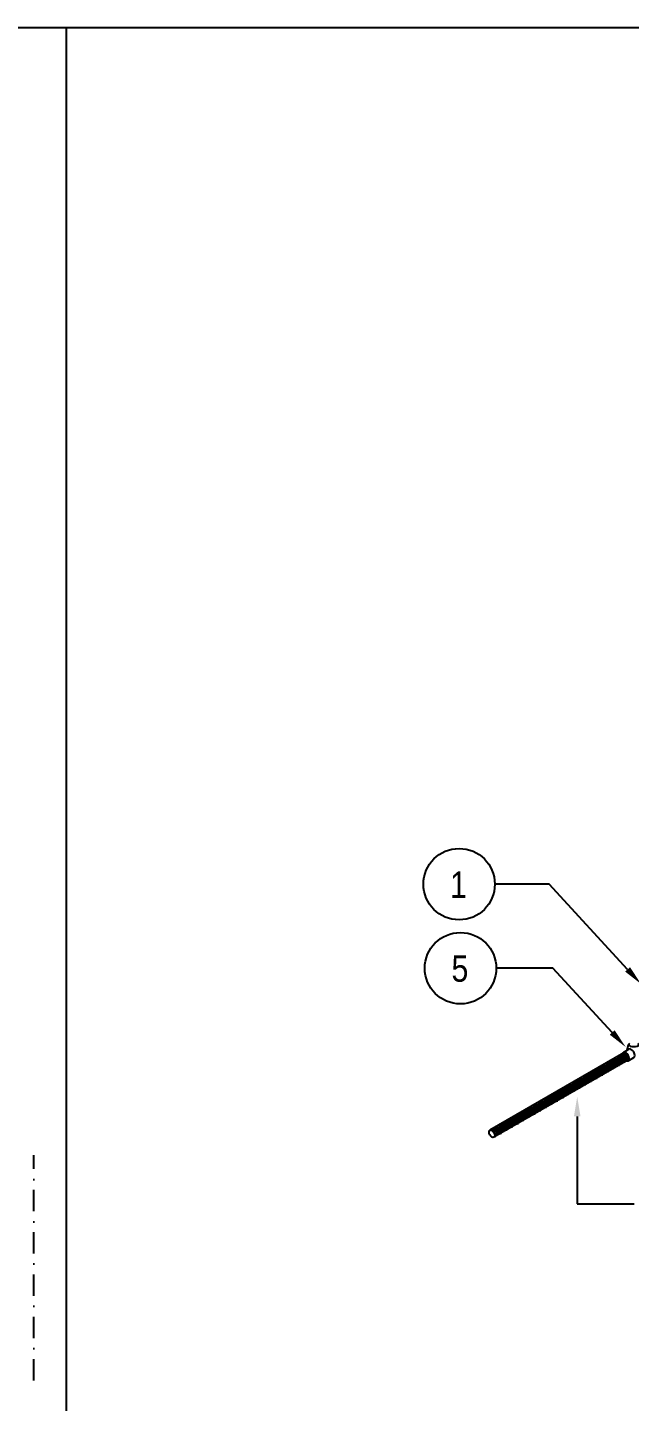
# Model space of a CAD drawing. Header units: millimetres. Extents: x 73539 to 164333, y 19300 to 40000.
# Drawn here: x 113170 to 118856, y 27009 to 40000 of the extents above; entities that cross this region are included whole.
import ezdxf
from ezdxf.enums import TextEntityAlignment as Align

# ---------------------------------------------------------------- set-up
doc = ezdxf.new("R2010")
doc.units = ezdxf.units.MM
doc.linetypes.add('DASHDOT', pattern=[1, 0.5, -0.25, 0, -0.25])
doc.layers.add('beam', color=1, linetype='Continuous', lineweight=25)
doc.layers.add('TID-ELC DIMENTION', color=7, linetype='Continuous')
doc.layers.add('TID-ELC TEXT', color=15, linetype='Continuous')
doc.styles.add('TX-AN', font='ARIALN.TTF')

msp = doc.modelspace()

# ---------------------------------------------------------------- hatches: boundary and pattern name
h = msp.add_hatch()
h.set_pattern_fill('ANSI31', color=250, scale=5, angle=329.9999999999999, style=0)
h.set_pattern_definition([(14.99999999999995, (61424.90630436799, -1722.27727151518), (-4.108752341002508, 15.33407249233896), [])])
edge = h.paths.add_edge_path()
edge.add_ellipse((118820.7589950402, 30270.813236019), major_axis=(-19.38025161442056, 33.56758045965762), ratio=0.5656103012357002, start_angle=180, end_angle=360)
edge.add_line((118801.3787434257, 30304.38081647866), (117543.3754838984, 29578.07229594922))
edge.add_ellipse((117562.7557355135, 29544.50471548987), major_axis=(-19.38025161442056, 33.56758045965762), ratio=0.5656103012357002, start_angle=180.0001150093667, end_angle=360, ccw=False)
edge.add_line((117583.7307896499, 29511.85789469565), (118840.1392466546, 30237.24565555932))

# ---------------------------------------------------------------- linework, layer by layer
for p, q in [((73538.95584293234, 40000), (113538.9558429323, 40000)), ((113538.9558234755, 20192.62591934064), (113538.9558234755, 40000)), ((113538.9558429323, 20000), (113538.9558429323, 40000)), ((113538.9558429323, 40000), (133538.9558234755, 40000))]:
    msp.add_line(p, q)
at = {"color": 7}
for p, q in [((118095.9961610764, 31900.48618967557), (117583.589866666, 31900.48618967557)), ((118837.8349664047, 31094.70253667529), (118095.9961610764, 31900.48618967557)), ((118133.1287531979, 31105.97792564541), (117596.8381647124, 31105.97792564541)), ((118692.1030082165, 30498.82133865268), (118133.1287531979, 31105.97792564541)), ((118362.052208862, 29704.71386242513), (118362.052208862, 28879.4312811827)), ((118362.052208862, 28879.4312811827), (118898.3427973475, 28879.4312811827))]:
    msp.add_line(p, q, dxfattribs=at)
at = {"color": 30}
for p, q in [((118801.3787434257, 30304.38081647866), (117536.6521840372, 29574.19059696454)), ((118840.1392466546, 30237.24565555935), (117575.4126872661, 29507.05543604522))]:
    msp.add_line(p, q, dxfattribs=at)
at = {"linetype": 'DASHDOT', "ltscale": 400}
msp.add_line((113230.8796596696, 27209.19785416228), (113230.8796596696, 29339.21242952576), dxfattribs=at)
at = {"color": 30}
for centre in [(118820.7589950402, 30270.813236019), (117562.7557355135, 29544.50471548987)]:
    msp.add_ellipse(centre, major_axis=(-19.38025161442056, 33.56758045965762), ratio=0.5656103012357002, start_param=3.141592653589793, end_param=6.283185307179586, dxfattribs=at)
msp.add_ellipse((117556.0323970723, 29540.62299423098), major_axis=(-19.38025161442056, 33.56758045965762), ratio=0.5656103012357002, dxfattribs=at)
at = {"color": 7}
for points in [[(118860.8254472107, 31115.86855406903), (118814.8444855988, 31073.53651928154), (118964.8310707672, 30956.75965183971)], [(118715.0934890224, 30519.98735604643), (118669.1125274105, 30477.65532125894), (118819.0991125789, 30360.87845381711)], [(118330.802208862, 29704.71386242513), (118393.302208862, 29704.71386242513), (118362.052208862, 29892.21386242512)]]:
    msp.add_solid(points, dxfattribs=at)
at = {"layer": 'beam', "color": 212}
for p, q in [((118797.744946248, 30310.67473781484), (118849.9746181424, 30340.82955294272)), ((118833.5629682132, 30331.35428243827), (118847.6064872141, 30384.25271576212)), ((118843.7730438323, 30230.95173422316), (118896.0027157266, 30261.10654935103))]:
    msp.add_line(p, q, dxfattribs=at)
for centre, major_axis, ratio, start_param, end_param in [((118820.7589950401, 30270.813236019), (-23.01404879212442, 39.86150179584342), 0.5656103012357001, 2.571971334517112, 6.852806626252544), ((118896.0130564783, 30383.48539265793), (-48.45062903606958, 0), 0.3714421649785294, 5.639684198386893, 10.06827906956207), ((118872.9886669345, 30300.96805114688), (-23.01404879212442, 39.86150179584342), 0.5656103012357001, 3.141592653589793, 6.283185307179586)]:
    msp.add_ellipse(centre, major_axis=major_axis, ratio=ratio, start_param=start_param, end_param=end_param, dxfattribs=at)
at = {"layer": 'TID-ELC DIMENTION', "linetype": 'Continuous'}
for centre in [(117246.4148236058, 31900.48618967557), (117259.6631216521, 31105.97792564541)]:
    msp.add_circle(centre, 337.1750430602447, dxfattribs=at)

# ---------------------------------------------------------------- texts
at = {"layer": 'TID-ELC TEXT', "style": 'TX-AN'}
for s, p in [('1', (117240.9683596707, 31895.56425972567)), ('5', (117254.216657717, 31101.05599569552))]:
    msp.add_text(s, height=250, dxfattribs=at).set_placement(p, align=Align.MIDDLE)

doc.saveas('drawing.dxf')
